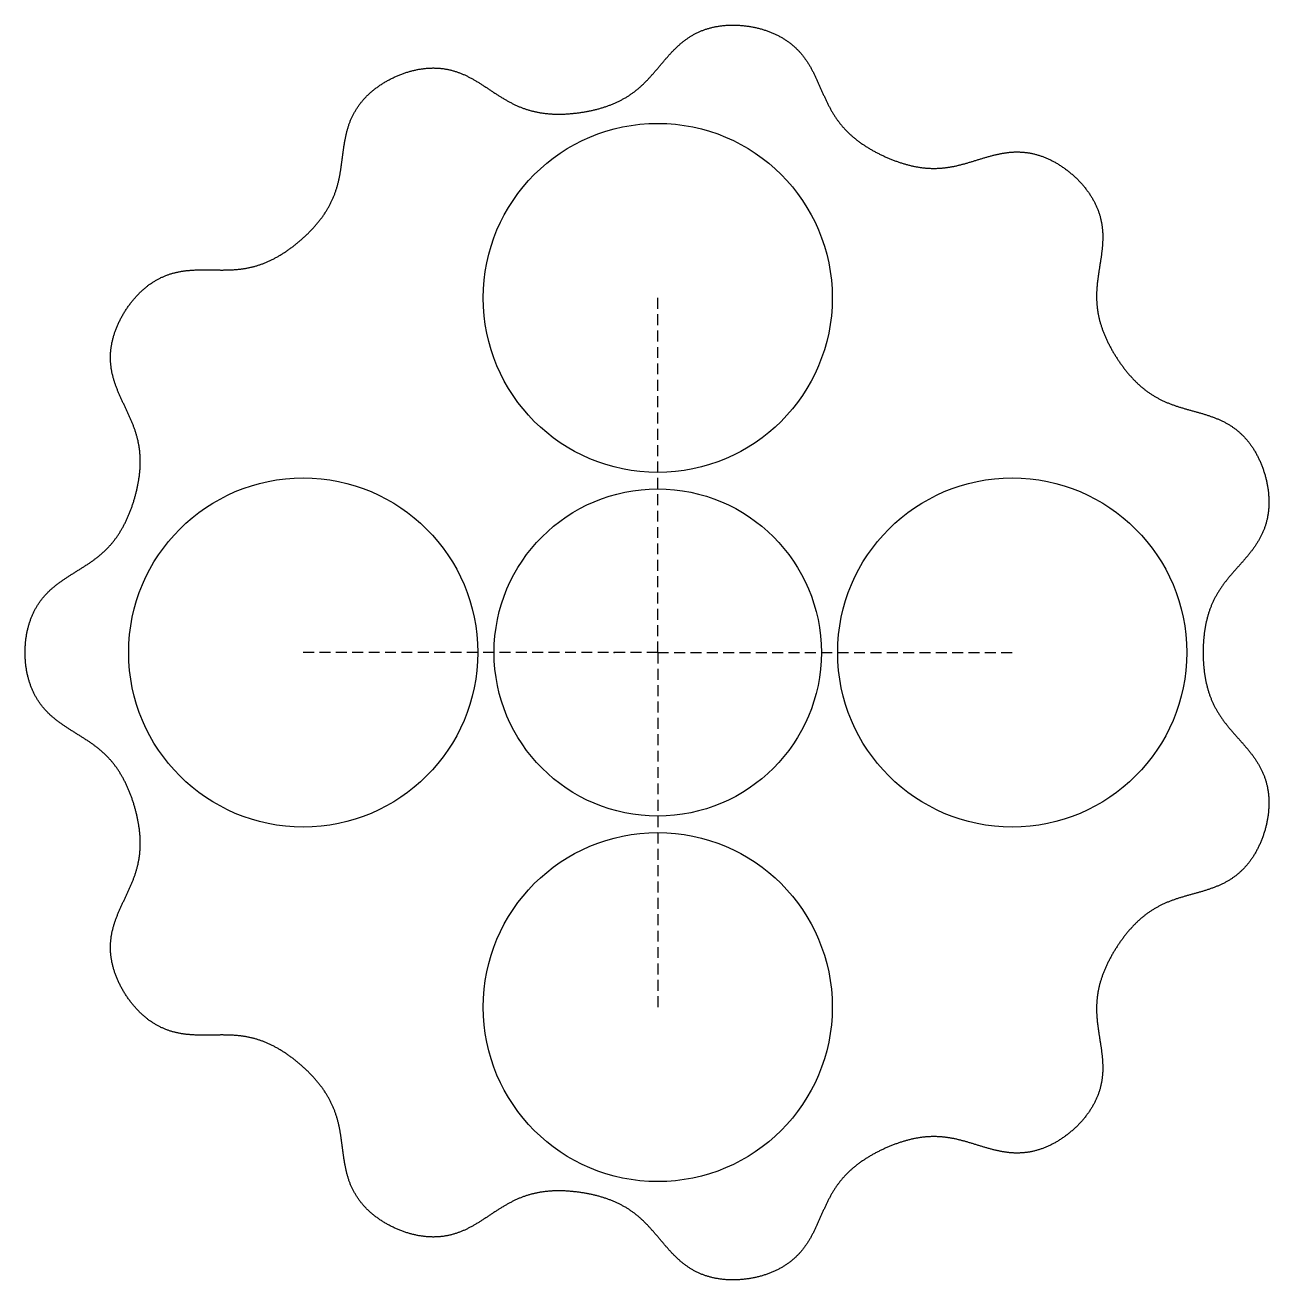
# Model space of a CAD drawing. Header units: millimetres. Extents: x -27 to 30, y -28.8 to 28.8.
import ezdxf

# ---------------------------------------------------------------- set-up
doc = ezdxf.new("R2010")
doc.units = ezdxf.units.MM
doc.linetypes.add('DASHED', pattern=[0.75, 0.5, -0.25])
doc.layers.get('0').update_dxf_attribs({"linetype": 'CONTINUOUS'})
doc.layers.add('1', color=7, linetype='DASHED')

msp = doc.modelspace()

# ---------------------------------------------------------------- linework, layer by layer
for centre, radius in [((2, 16.25), 8), ((-14.25, 0), 8), ((2, 0), 7.5), ((18.25, 0), 8), ((2, -16.25), 8)]:
    msp.add_circle(centre, radius)
msp.add_open_spline([(27, 0), (27, 0.125), (27.005, 0.375), (27.029, 0.748), (27.093, 1.237), (27.237, 1.822), (27.453, 2.372), (27.743, 2.884), (28.099, 3.36), (28.499, 3.814), (28.909, 4.263), (29.294, 4.725), (29.619, 5.218), (29.858, 5.75), (29.999, 6.323), (30.04, 6.929), (29.985, 7.553), (29.845, 8.176), (29.626, 8.776), (29.335, 9.33), (28.973, 9.818), (28.544, 10.224), (28.055, 10.543), (27.516, 10.781), (26.942, 10.962), (26.354, 11.118), (25.773, 11.283), (25.215, 11.492), (24.695, 11.765), (24.216, 12.111), (23.778, 12.526), (23.38, 12.997), (23.021, 13.509), (22.704, 14.049), (22.441, 14.607), (22.246, 15.177), (22.13, 15.756), (22.097, 16.343), (22.139, 16.937), (22.23, 17.535), (22.333, 18.134), (22.406, 18.731), (22.414, 19.321), (22.327, 19.898), (22.135, 20.457), (21.842, 20.988), (21.459, 21.484), (21.004, 21.932), (20.496, 22.319), (19.951, 22.627), (19.383, 22.842), (18.803, 22.952), (18.219, 22.955), (17.636, 22.864), (17.056, 22.706), (16.477, 22.52), (15.898, 22.345), (15.317, 22.218), (14.731, 22.167), (14.141, 22.199), (13.549, 22.311), (12.96, 22.492), (12.38, 22.729), (11.822, 23.012), (11.299, 23.339), (10.826, 23.713), (10.416, 24.138), (10.071, 24.614), (9.785, 25.136), (9.539, 25.688), (9.301, 26.248), (9.04, 26.79), (8.727, 27.29), (8.342, 27.729), (7.879, 28.095), (7.345, 28.384), (6.755, 28.594), (6.13, 28.725), (5.493, 28.775), (4.868, 28.74), (4.274, 28.614), (3.727, 28.393), (3.234, 28.08), (2.793, 27.688), (2.39, 27.242), (2.004, 26.772), (1.612, 26.312), (1.191, 25.891), (0.726, 25.531), (0.212, 25.239), (-0.347, 25.013), (-0.941, 24.847), (-1.556, 24.733), (-2.179, 24.669), (-2.795, 24.661), (-3.395, 24.721), (-3.97, 24.856), (-4.518, 25.07), (-5.04, 25.355), (-5.546, 25.686), (-6.049, 26.028), (-6.561, 26.343), (-7.095, 26.595), (-7.656, 26.756), (-8.244, 26.814), (-8.849, 26.768), (-9.459, 26.626), (-10.055, 26.398), (-10.618, 26.096), (-11.125, 25.728), (-11.556, 25.301), (-11.897, 24.819), (-12.143, 24.29), (-12.303, 23.722), (-12.4, 23.128), (-12.47, 22.524), (-12.552, 21.925), (-12.679, 21.343), (-12.875, 20.789), (-13.15, 20.266), (-13.498, 19.774), (-13.907, 19.313), (-14.363, 18.884), (-14.852, 18.494), (-15.367, 18.154), (-15.904, 17.88), (-16.461, 17.682), (-17.037, 17.567), (-17.631, 17.524), (-18.235, 17.529), (-18.843, 17.545), (-19.445, 17.533), (-20.03, 17.456), (-20.589, 17.288), (-21.114, 17.019), (-21.599, 16.653), (-22.035, 16.204), (-22.413, 15.69), (-22.724, 15.131), (-22.952, 14.548), (-23.083, 13.955), (-23.109, 13.366), (-23.03, 12.787), (-22.857, 12.223), (-22.618, 11.671), (-22.351, 11.125), (-22.095, 10.577), (-21.888, 10.019), (-21.753, 9.447), (-21.701, 8.858), (-21.728, 8.256), (-21.823, 7.647), (-21.975, 7.04), (-22.176, 6.447), (-22.425, 5.883), (-22.728, 5.362), (-23.09, 4.895), (-23.512, 4.486), (-23.989, 4.129), (-24.5, 3.806), (-25.02, 3.491), (-25.519, 3.156), (-25.97, 2.775), (-26.349, 2.331), (-26.646, 1.821), (-26.856, 1.251), (-26.98, 0.637), (-27.02, 0), (-26.98, -0.637), (-26.856, -1.251), (-26.646, -1.821), (-26.349, -2.331), (-25.97, -2.775), (-25.519, -3.156), (-25.02, -3.491), (-24.5, -3.806), (-23.989, -4.129), (-23.512, -4.486), (-23.09, -4.895), (-22.728, -5.362), (-22.425, -5.883), (-22.176, -6.447), (-21.975, -7.04), (-21.823, -7.647), (-21.728, -8.256), (-21.701, -8.858), (-21.753, -9.447), (-21.888, -10.019), (-22.095, -10.577), (-22.351, -11.125), (-22.618, -11.671), (-22.857, -12.223), (-23.03, -12.787), (-23.109, -13.366), (-23.083, -13.955), (-22.952, -14.548), (-22.724, -15.131), (-22.413, -15.69), (-22.035, -16.204), (-21.599, -16.653), (-21.114, -17.019), (-20.589, -17.288), (-20.03, -17.456), (-19.445, -17.533), (-18.843, -17.545), (-18.235, -17.529), (-17.631, -17.524), (-17.037, -17.567), (-16.461, -17.682), (-15.904, -17.88), (-15.367, -18.154), (-14.852, -18.494), (-14.363, -18.884), (-13.907, -19.313), (-13.498, -19.774), (-13.15, -20.266), (-12.875, -20.789), (-12.679, -21.343), (-12.552, -21.925), (-12.47, -22.524), (-12.4, -23.128), (-12.303, -23.722), (-12.143, -24.29), (-11.897, -24.819), (-11.556, -25.301), (-11.125, -25.728), (-10.618, -26.096), (-10.055, -26.398), (-9.459, -26.626), (-8.849, -26.768), (-8.244, -26.814), (-7.656, -26.756), (-7.095, -26.595), (-6.561, -26.343), (-6.049, -26.028), (-5.546, -25.686), (-5.04, -25.355), (-4.518, -25.07), (-3.97, -24.856), (-3.395, -24.721), (-2.795, -24.661), (-2.179, -24.669), (-1.556, -24.733), (-0.941, -24.847), (-0.347, -25.013), (0.212, -25.239), (0.726, -25.531), (1.191, -25.891), (1.612, -26.312), (2.004, -26.772), (2.39, -27.242), (2.793, -27.688), (3.234, -28.08), (3.727, -28.393), (4.274, -28.614), (4.868, -28.74), (5.493, -28.775), (6.13, -28.725), (6.755, -28.594), (7.345, -28.384), (7.879, -28.095), (8.342, -27.729), (8.727, -27.29), (9.04, -26.79), (9.301, -26.248), (9.539, -25.688), (9.785, -25.136), (10.071, -24.614), (10.416, -24.138), (10.826, -23.713), (11.299, -23.339), (11.822, -23.012), (12.38, -22.729), (12.96, -22.492), (13.549, -22.311), (14.141, -22.199), (14.731, -22.167), (15.317, -22.218), (15.898, -22.345), (16.477, -22.52), (17.056, -22.706), (17.636, -22.864), (18.219, -22.955), (18.803, -22.952), (19.383, -22.842), (19.951, -22.627), (20.496, -22.319), (21.004, -21.932), (21.459, -21.484), (21.842, -20.988), (22.135, -20.457), (22.327, -19.898), (22.414, -19.321), (22.406, -18.731), (22.333, -18.134), (22.23, -17.535), (22.139, -16.937), (22.097, -16.343), (22.13, -15.756), (22.246, -15.177), (22.441, -14.607), (22.704, -14.049), (23.021, -13.509), (23.38, -12.997), (23.778, -12.526), (24.216, -12.111), (24.695, -11.765), (25.215, -11.492), (25.773, -11.283), (26.354, -11.118), (26.942, -10.962), (27.516, -10.781), (28.055, -10.543), (28.544, -10.224), (28.973, -9.818), (29.335, -9.33), (29.626, -8.776), (29.845, -8.176), (29.985, -7.553), (30.04, -6.929), (29.999, -6.323), (29.858, -5.75), (29.619, -5.218), (29.294, -4.725), (28.909, -4.263), (28.499, -3.814), (28.099, -3.36), (27.743, -2.884), (27.453, -2.372), (27.237, -1.822), (27.093, -1.237), (27.029, -0.748), (27.005, -0.375), (27, -0.125), (27, 0)], degree=5)
for p in [(0, 0), (2, 0)]:
    msp.add_point(p)
at = {"layer": '1'}
for q in [(2, 16.25), (-14.25, 0), (18.25, 0), (2, -16.25)]:
    msp.add_line((2, 0), q, dxfattribs=at)

doc.saveas('drawing.dxf')
